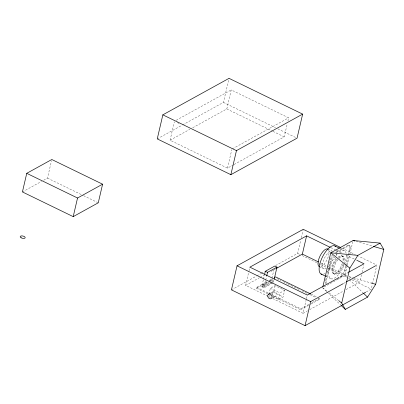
<?xml version="1.0" encoding="UTF-8"?>
<svg xmlns="http://www.w3.org/2000/svg" width="404" height="404" viewBox="0 0 404 404"><rect width="100%" height="100%" fill="white"/><g stroke="black" fill="none" stroke-linecap="round" stroke-linejoin="round"><path stroke-width="0.3" stroke-dasharray="2.02 1.52" d="M43.657 180.234L47.47 178.129L51.525 160.711M233.552 164.792L227.492 168.13L170.074 140.228L174.356 121.831M182.623 124.907L223.437 102.399L229.033 78.346M192.657 127.775L226.806 108.944L231.229 89.935L288.648 117.837L287.936 120.902M227.492 168.13L231.775 149.732M268.145 296.329L245.627 285.386L248.879 271.407M249.021 270.801L249.869 267.155M234.103 164.489L284.224 136.845L287.224 123.967M267.766 293.753L256.439 288.249L256.656 287.32L266.923 281.659M272.862 282.926L263.933 287.85L261.726 286.774L261.903 286.002L269.786 281.654M271.685 282.088L264.327 286.143L262.12 285.067L263.378 279.664M263.519 279.063L264.357 275.462M263.933 287.85L264.115 287.072L271.993 282.729M264.327 286.143L265.59 280.74M265.726 280.139L266.564 276.533M269.998 280.724L271.579 279.856L273.952 269.645M268.948 294.289L270.342 288.289L275.074 285.684L284.643 290.335L283.108 296.93L278.376 299.536L272.75 296.799M272.21 281.795L273.786 280.926L274.064 279.725M271.438 293.435L273.538 292.279L275.074 285.684M278.376 299.536L279.911 292.94L284.643 290.335M275.573 265.544L297.632 253.379L300.712 240.153M301.273 237.744L303.232 229.326M272.862 296.228L300.606 309.711L300.823 308.782L308.929 304.313M272.644 298.521L303.045 313.292L306.298 299.314M306.439 298.702L307.287 295.056M310.873 304.055L319.519 299.288L319.736 298.354L311.09 303.121M325.755 283.744A5.358 2.146 -64.1 0 1 325.548 280.709L330.603 258.984A5.358 2.146 -64.1 0 1 332.199 255.237M326.235 283.653A5.358 2.146 -64.1 0 1 326.286 281.068L331.341 259.343A5.358 2.146 -64.1 0 1 332.936 255.591M337.229 278.326L340.537 276.503A5.358 2.146 -64.1 0 0 344.461 270.281L345.44 266.059M345.582 265.453L347.97 255.197M348.112 254.591L349.516 248.556A5.358 2.146 -64.1 0 0 347.763 245.465L335.078 252.46M337.416 278.987L341.274 276.861A5.358 2.146 -64.1 0 0 345.193 270.64L346.178 266.418M346.319 265.812L350.253 248.915A5.358 2.146 -64.1 0 0 348.495 245.824L347.763 245.465M347.233 265.62L344.95 275.422L322.639 287.724L326.72 291.622M347.374 265.009L349.798 254.596M349.94 253.98L352.793 241.728M346.006 289.602L359.777 282.007L361.474 274.715M362.04 272.281L363.736 264.989M366.282 291.89L371.246 289.153L372.367 284.345M372.508 283.744L376.846 265.1L358.722 256.298M22.417 191.945L41.481 181.436M176.149 120.306L231.229 89.935M157.252 138.9L182.068 125.21M170.074 140.228L189.905 129.29M232.467 148.818L288.648 117.837M231.447 289.88L256.267 276.19M256.818 275.887L260.681 273.755M261.231 273.452L264.539 271.629M245.627 285.386L259.398 277.795M259.949 277.487L264.352 275.058M270.963 271.417L275.922 268.68M269.084 280.467L272.326 278.679M262.12 285.067L267.897 281.881M256.439 288.249L268.327 281.694M268.867 281.396L272.649 279.31M270.311 281.366L271.362 280.785L273.569 281.861L272.518 282.436M261.726 286.774L269.079 282.719M336.365 252.515L348.495 245.824M271.059 292.829L273.059 291.728M272.67 297.748L275.664 296.097M337.582 278.351L348.046 272.584M343.748 283.35L345.955 282.133M300.606 309.711L310.333 304.353M303.045 313.292L307.449 310.863M309.651 309.646L343.254 291.117M356.091 241.375L372.958 246.258M346.758 275.942L344.95 275.422L346.758 277.159M349.167 276.644L352.783 277.689M353.384 277.861L370.251 282.744M223.437 102.399L275.533 127.72M277.795 128.82L295.915 137.628M226.806 108.944L272.402 131.103M272.968 131.376L284.224 136.845M177.316 122.584L179.002 123.407M348.945 245.268L349.677 245.627M349.516 248.556L350.253 248.915M341.739 248.041L355.328 254.646M339.926 248.415L344.43 250.606M330.805 247.632L335.875 250.096M336.436 250.369L342.067 253.106M346.006 255.02L355.576 259.671M356.136 259.944L357.262 260.489M327.7 248.94L332.113 251.086M341.683 255.737L343.158 256.449M330.603 258.984L331.341 259.343M344.461 270.281L345.193 270.64M320.933 263.13L327.689 266.413M328.25 266.685L346.829 275.715M349.081 276.811L351.334 277.901M353.586 278.997L359.777 282.007M297.632 253.379L299.899 254.48M302.167 255.581L318.019 263.287M318.584 263.565L320.286 264.388M320.852 264.665L327.644 267.963M328.21 268.241L348.031 277.871M348.596 278.149L349.728 278.699M351.995 279.8L371.246 289.153M340.537 276.503L341.274 276.861M319.392 266.736L323.811 268.882M333.381 273.533L334.85 274.245M326.129 276.472L330.634 278.659M325.548 280.709L326.286 281.068M311.242 294.228L316.903 296.98M277.048 278.649L281.012 280.573M283.28 281.674L287.244 283.598M287.81 283.876L299.702 289.653M301.965 290.754L309.328 294.334M309.893 294.607L315.554 297.359M317.822 298.46L319.519 299.288M271.579 279.856L273.786 280.926M47.47 178.129L83.027 195.41M83.593 195.682L98.263 202.813M270.342 288.289L279.911 292.94M261.903 286.002L264.115 287.072M273.538 292.279L283.108 296.93M256.656 287.32L268.549 293.097M271.948 294.748L300.823 308.782M269.372 295.157L270.498 295.708M268.705 296.602L272.084 298.243M322.639 287.724L327.043 291.259M328.997 292.829L338.294 300.288M327.174 292.057L340.784 305.05M349.47 279.765L363.019 292.789M338.936 258.469A9.827 3.939 -64.1 0 1 344.203 262.484M343.754 264.085A9.827 3.939 -64.1 0 1 334.467 274.043A9.827 3.939 -64.1 0 1 337.82 259.772M339.133 252.111A15.635 6.262 -64.1 0 1 346.188 253.384M346.385 255.394A15.635 6.262 -64.1 0 1 338.537 274.584A15.635 6.262 -64.1 0 1 328.881 275.892A15.635 6.262 -64.1 0 1 334.77 256.969M335.941 255.389A15.635 6.262 -64.1 0 1 337.128 254.005M336.815 250.743A15.635 6.262 -64.1 0 1 336.234 255.419M335.522 257.969A15.635 6.262 -64.1 0 1 327.2 271.781M324.801 273.564A15.635 6.262 -64.1 0 1 323.351 274.164M328.629 249.773A9.827 3.939 -64.1 0 1 327.018 259.696A9.827 3.939 -64.1 0 1 320.205 266.832M333.32 256.358A9.827 3.939 -64.1 0 1 329.144 265.559M326.452 268.226A9.827 3.939 -64.1 0 1 323.099 261.6A9.827 3.939 -64.1 0 1 331.724 250.99M338.012 257.217A9.827 3.939 -64.1 0 1 342.89 261.009M342.284 263.368A9.827 3.939 -64.1 0 1 332.997 273.326A9.827 3.939 -64.1 0 1 336.35 259.06M338.744 257.575A9.827 3.939 -64.1 0 1 343.466 262.125M342.718 264.585A9.827 3.939 -64.1 0 1 333.583 273.564A9.827 3.939 -64.1 0 1 337.082 259.419M272.2 293.501A2.545 2.03 61.1 0 0 275.483 296.198A2.545 2.03 61.1 0 0 275.402 292.041A2.545 2.03 61.1 0 0 272.2 293.501"/><path stroke-width="0.61" d="M26.75 173.326L22.417 191.945L73.21 216.635L98.263 202.813L102.596 184.194L51.808 159.509L26.75 173.326L77.543 198.011L102.596 184.194M73.21 216.635L77.543 198.011M162.847 114.847L157.252 138.9L230.861 174.674L297.051 138.178L302.647 114.12L229.033 78.346L162.847 114.847L236.461 150.621L302.647 114.12M230.861 174.674L236.461 150.621M340.602 247.49L303.232 229.326L237.042 265.822L231.447 289.88L305.06 325.654L365.731 292.198M264.635 274.26L265.337 271.256L274.791 266.044L276.998 267.115L274.205 279.129M266.706 275.932L267.544 272.331L276.998 267.115M276.472 268.377L302.359 254.101L306.601 235.87L330.245 247.359M305.06 325.654L310.656 301.601L343.198 283.653M322.922 286.502L330.765 252.808L353.076 240.506L380.108 243.107L383.8 249.399L375.675 284.315L367.539 297.127L345.319 309.383L341.234 305.485M345.319 309.383L341.718 303.035L349.844 268.12L357.888 255.358L380.108 243.107M306.601 235.87L249.869 267.155L307.287 295.056L337.032 278.654M274.488 277.487L275.568 276.892L310.676 293.95M268.564 294.203L270.564 293.102M348.596 272.276L364.019 263.772L357.262 260.489M346.506 281.83L375.74 265.711M357.888 255.358L330.765 252.808L349.844 268.12M353.076 240.506L354.884 241.026M373.559 246.435L383.8 249.399M370.857 282.921L375.675 284.315M334.86 245.955L339.36 248.142M302.359 254.101L318.68 262.034M321.064 274.013L325.568 276.2M265.337 271.256L267.544 272.331M237.042 265.822L310.656 301.601M338.784 300.682L341.718 303.035M363.474 293.223L367.539 297.127M321.978 274.286A15.635 6.262 -64.1 0 1 322.417 257.06A15.635 6.262 -64.1 0 1 335.628 246.566M319.392 266.736A9.827 3.939 -64.1 0 1 320.054 256.015A9.827 3.939 -64.1 0 1 328.053 249.122M267.711 295.975A2.545 2.03 61.1 0 0 270.988 298.677A2.545 2.03 61.1 0 0 270.907 294.516A2.545 2.03 61.1 0 0 267.711 295.975M21.154 237.794A2.545 1.151 13.1 0 0 25.159 237.769A2.545 1.151 13.1 0 0 21.765 235.891A2.545 1.151 13.1 0 0 21.154 237.794"/></g></svg>
